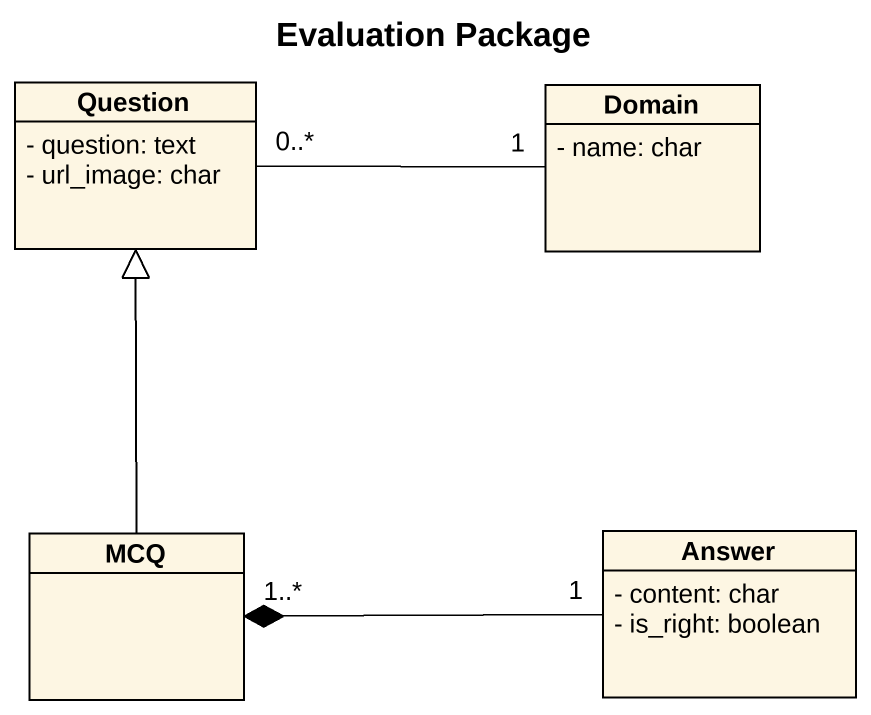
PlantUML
@startuml
title Evaluation Package
hide circle
hide empty members
skinparam classAttributeIconSize 0
class Question {
  - question: text
  - url_image: char
}
class Domain {
  - name: char
}
class MCQ
class Answer {
  - content: char
  - is_right: boolean
}
Domain "1" -left- "0..*" Question
MCQ -up-|> Question
Answer "1" -left-* "1..*" MCQ
@enduml
